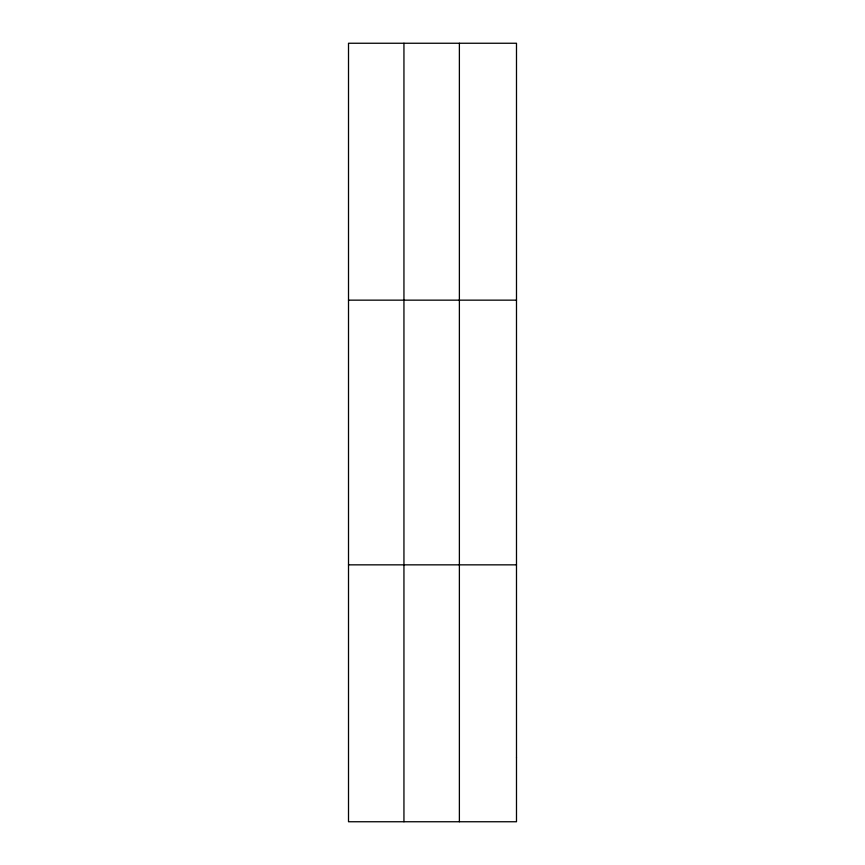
<?xml version="1.0" encoding="UTF-8"?>
<svg xmlns="http://www.w3.org/2000/svg" width="865" height="865" viewBox="0 0 865 865"><rect width="100%" height="100%" fill="white"/><g stroke="black" fill="none" stroke-linecap="round" stroke-linejoin="round"><path stroke-width="1.3" d="M403.944 821.75L403.944 43.25M459.38 821.75L459.38 43.25M348.509 300.155L516.491 300.155M348.509 564.845L516.491 564.845M516.491 757.524L516.491 821.75L348.509 821.75L348.509 43.25L516.491 43.25L516.491 757.524"/></g></svg>
